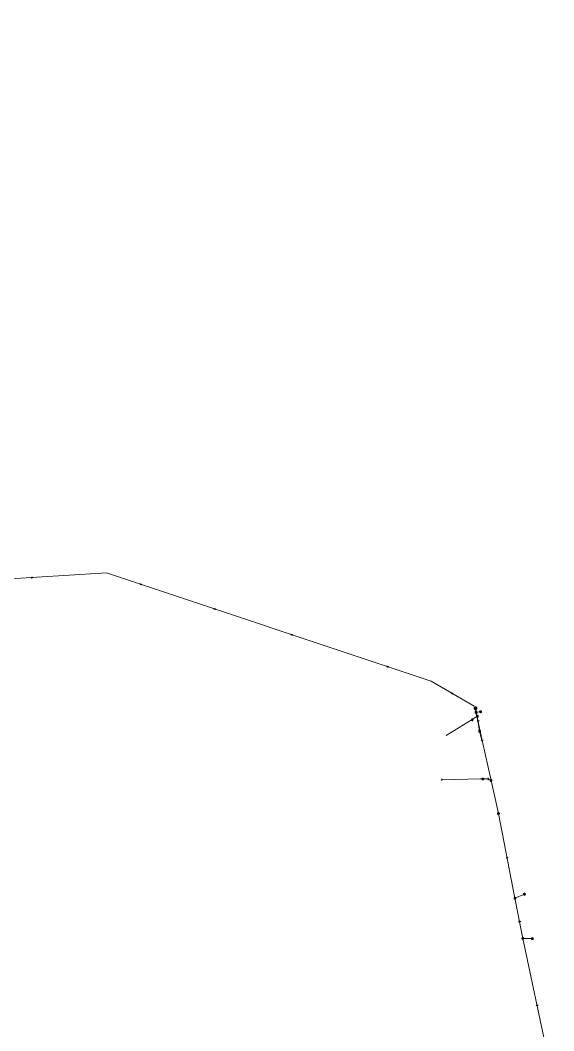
# Model space of a CAD drawing. Header units: metres. Extents: x 25504150 to 25508618, y 6694193 to 6702753.
# Drawn here: x 25506816.8 to 25507077.7, y 6696956.4 to 6697451 of the extents above; entities that cross this region are included whole.
import ezdxf

# ---------------------------------------------------------------- set-up
doc = ezdxf.new("R2010")
doc.units = ezdxf.units.M
for name, pattern in [('Paineviemariputket', [0]), ('Paineviemarivarusteet', [0]), ('Psewer_node', [0]), ('Sewer_node', [0]), ('Viemariputket', [0]), ('Viemarivarusteet', [0])]:
    doc.linetypes.add(name, pattern=pattern)
for name, color, linetype, lineweight in [('Paineviemariputket', 7, 'Paineviemariputket', 0), ('Paineviemarivarusteet', 7, 'Paineviemarivarusteet', 0), ('Psewer_node', 7, 'Psewer_node', 0), ('Sewer_node', 7, 'Sewer_node', 0), ('Viemariputket', 7, 'Viemariputket', 0), ('Viemarivarusteet', 7, 'Viemarivarusteet', 0)]:
    doc.layers.add(name, color=color, linetype=linetype, lineweight=lineweight)

msp = doc.modelspace()

# ---------------------------------------------------------------- linework, layer by layer
at = {"layer": 'Paineviemariputket', "color": 1, "linetype": 'Continuous', "lineweight": 15}
msp.add_line((25507038.81, 6697115.33), (25507017.85, 6697127.48), dxfattribs=at)
msp.add_polyline3d([(25506348.13, 6697355.73, 0), (25506360.94, 6697359.37, 0), (25506367.27, 6697368.43, 0), (25506423.3, 6697378.95, 0), (25506447.16, 6697390.53, 0), (25506484.53, 6697451.01, 0), (25506487.79, 6697449.13, 0), (25506499.84, 6697423.54, 0), (25506519.15, 6697398.56, 0), (25506535.46, 6697375.41, 0), (25506554.32, 6697354.21, 0), (25506616.27, 6697295.11, 0), (25506632.37, 6697285.52, 0), (25506695.78, 6697243.91, 0), (25506719, 6697224.31, 0), (25506769.07, 6697191.44, 0), (25506806.59, 6697177.26, 0), (25506859.08, 6697180.51, 0), (25507017.85, 6697127.48, 32.35)], dxfattribs=at)
at = {"layer": 'Paineviemarivarusteet', "color": 32, "true_color": 0xb46600}
msp.add_point((25507039.45, 6697114.25), dxfattribs=at)
at = {"layer": 'Psewer_node', "color": 14, "linetype": 'Continuous', "true_color": 0xa60000}
for p, q in [((25507038.86, 6697113.9), (25507039.44, 6697114.94)), ((25507039.44, 6697114.94), (25507040.05, 6697113.91)), ((25507040.05, 6697113.91), (25507038.86, 6697113.9))]:
    msp.add_line(p, q, dxfattribs=at)
at = {"layer": 'Psewer_node', "color": 14, "linetype": 'Continuous', "true_color": 0xa60000, "flags": 128}
msp.add_lwpolyline([(25507040.14, 6697114.26), (25507040.13, 6697114.37), (25507040.1, 6697114.47), (25507040.06, 6697114.57), (25507040, 6697114.66), (25507039.93, 6697114.74), (25507039.85, 6697114.81), (25507039.75, 6697114.87), (25507039.65, 6697114.91), (25507039.55, 6697114.93), (25507039.44, 6697114.94), (25507039.33, 6697114.93), (25507039.23, 6697114.9), (25507039.13, 6697114.86), (25507039.04, 6697114.8), (25507038.96, 6697114.73), (25507038.89, 6697114.65), (25507038.83, 6697114.55), (25507038.79, 6697114.45), (25507038.77, 6697114.35), (25507038.76, 6697114.24), (25507038.77, 6697114.13), (25507038.8, 6697114.03), (25507038.84, 6697113.93), (25507038.9, 6697113.84), (25507038.97, 6697113.76), (25507039.05, 6697113.69), (25507039.15, 6697113.63), (25507039.25, 6697113.59), (25507039.35, 6697113.57), (25507039.46, 6697113.56), (25507039.57, 6697113.57), (25507039.67, 6697113.6), (25507039.77, 6697113.64), (25507039.86, 6697113.7), (25507039.94, 6697113.77), (25507040.01, 6697113.85), (25507040.07, 6697113.95), (25507040.11, 6697114.05), (25507040.13, 6697114.15)], close=True, dxfattribs=at)
at = {"layer": 'Sewer_node', "color": 46, "linetype": 'Continuous', "true_color": 0x7f5f00}
for p, q in [((25507042.18, 6697098.41, 31.36), (25507043.18, 6697098.63, 31.36)), ((25507046.21, 6697079.69, 31.33), (25507045.16, 6697079.69, 31.33)), ((25507045.68, 6697080.18, 31.33), (25507045.68, 6697079.13, 31.33))]:
    msp.add_line(p, q, dxfattribs=at)
at = {"layer": 'Sewer_node', "color": 46, "linetype": 'Continuous', "true_color": 0x7f5f00, "flags": 128}
for points in [[(25506822.18, 6697178.26), (25506822.18, 6697178.28), (25506822.17, 6697178.29), (25506822.16, 6697178.3), (25506822.16, 6697178.31), (25506822.15, 6697178.31), (25506822.14, 6697178.32), (25506822.14, 6697178.33), (25506822.13, 6697178.33), (25506822.12, 6697178.34), (25506822.11, 6697178.34), (25506822.1, 6697178.34), (25506822.09, 6697178.34), (25506822.09, 6697178.34), (25506822.08, 6697178.34), (25506822.07, 6697178.34), (25506822.06, 6697178.34), (25506822.05, 6697178.33), (25506822.05, 6697178.33), (25506822.04, 6697178.32), (25506822.03, 6697178.31), (25506822.02, 6697178.31), (25506822.02, 6697178.3), (25506822.01, 6697178.29), (25506822.01, 6697178.28), (25506822, 6697178.27), (25506822, 6697178.25)], [(25506822.52, 6697178.18), (25506822.51, 6697178.14), (25506822.5, 6697178.13), (25506822.5, 6697178.11), (25506822.49, 6697178.09), (25506822.48, 6697178.08), (25506822.47, 6697178.07), (25506822.46, 6697178.05), (25506822.45, 6697178.04), (25506822.44, 6697178.03), (25506822.43, 6697178.03), (25506822.41, 6697178.02), (25506822.4, 6697178.02), (25506822.38, 6697178.01), (25506822.37, 6697178.01), (25506822.36, 6697178.01), (25506822.34, 6697178.02), (25506822.33, 6697178.02), (25506822.31, 6697178.02), (25506822.3, 6697178.03), (25506822.29, 6697178.04), (25506822.27, 6697178.05), (25506822.26, 6697178.06), (25506822.25, 6697178.08), (25506822.24, 6697178.09), (25506822.23, 6697178.1), (25506822.21, 6697178.14)], [(25506822.85, 6697178.35), (25506822.84, 6697178.38), (25506822.83, 6697178.4), (25506822.82, 6697178.41), (25506822.81, 6697178.42), (25506822.79, 6697178.44), (25506822.78, 6697178.45), (25506822.77, 6697178.46), (25506822.76, 6697178.47), (25506822.74, 6697178.47), (25506822.73, 6697178.48), (25506822.71, 6697178.48), (25506822.7, 6697178.48), (25506822.68, 6697178.48), (25506822.67, 6697178.48), (25506822.65, 6697178.48), (25506822.64, 6697178.47), (25506822.62, 6697178.47), (25506822.61, 6697178.46), (25506822.6, 6697178.45), (25506822.58, 6697178.44), (25506822.57, 6697178.43), (25506822.56, 6697178.41), (25506822.55, 6697178.4), (25506822.54, 6697178.38), (25506822.54, 6697178.37), (25506822.52, 6697178.33)], [(25506823.08, 6697178.24), (25506823.07, 6697178.22), (25506823.07, 6697178.21), (25506823.06, 6697178.2), (25506823.06, 6697178.19), (25506823.05, 6697178.18), (25506823.04, 6697178.17), (25506823.03, 6697178.17), (25506823.03, 6697178.16), (25506823.02, 6697178.16), (25506823.01, 6697178.15), (25506823, 6697178.15), (25506822.99, 6697178.15), (25506822.98, 6697178.15), (25506822.97, 6697178.15), (25506822.96, 6697178.15), (25506822.95, 6697178.15), (25506822.94, 6697178.15), (25506822.93, 6697178.16), (25506822.93, 6697178.16), (25506822.92, 6697178.17), (25506822.91, 6697178.17), (25506822.9, 6697178.18), (25506822.9, 6697178.19), (25506822.89, 6697178.2), (25506822.88, 6697178.21), (25506822.87, 6697178.23)], [(25506875.44, 6697175.08), (25506875.44, 6697175.11), (25506875.44, 6697175.12), (25506875.44, 6697175.13), (25506875.44, 6697175.14), (25506875.43, 6697175.15), (25506875.43, 6697175.16), (25506875.43, 6697175.16), (25506875.42, 6697175.17), (25506875.41, 6697175.18), (25506875.41, 6697175.18), (25506875.4, 6697175.19), (25506875.39, 6697175.19), (25506875.38, 6697175.2), (25506875.38, 6697175.2), (25506875.37, 6697175.2), (25506875.36, 6697175.2), (25506875.35, 6697175.2), (25506875.34, 6697175.2), (25506875.33, 6697175.2), (25506875.32, 6697175.19), (25506875.31, 6697175.19), (25506875.31, 6697175.18), (25506875.3, 6697175.18), (25506875.29, 6697175.17), (25506875.28, 6697175.16), (25506875.27, 6697175.14)], [(25506875.72, 6697174.88), (25506875.7, 6697174.85), (25506875.69, 6697174.84), (25506875.68, 6697174.83), (25506875.67, 6697174.82), (25506875.65, 6697174.8), (25506875.64, 6697174.8), (25506875.62, 6697174.79), (25506875.61, 6697174.78), (25506875.6, 6697174.78), (25506875.58, 6697174.78), (25506875.57, 6697174.78), (25506875.55, 6697174.78), (25506875.54, 6697174.78), (25506875.52, 6697174.78), (25506875.51, 6697174.79), (25506875.5, 6697174.8), (25506875.49, 6697174.81), (25506875.48, 6697174.82), (25506875.47, 6697174.83), (25506875.46, 6697174.84), (25506875.45, 6697174.86), (25506875.44, 6697174.87), (25506875.44, 6697174.89), (25506875.43, 6697174.91), (25506875.43, 6697174.92), (25506875.43, 6697174.96)], [(25506876.09, 6697174.91), (25506876.09, 6697174.95), (25506876.09, 6697174.97), (25506876.09, 6697174.99), (25506876.08, 6697175), (25506876.08, 6697175.02), (25506876.07, 6697175.03), (25506876.06, 6697175.05), (25506876.05, 6697175.06), (25506876.04, 6697175.07), (25506876.03, 6697175.08), (25506876.02, 6697175.09), (25506876, 6697175.1), (25506875.99, 6697175.1), (25506875.97, 6697175.11), (25506875.96, 6697175.11), (25506875.94, 6697175.11), (25506875.93, 6697175.11), (25506875.91, 6697175.11), (25506875.9, 6697175.1), (25506875.88, 6697175.1), (25506875.87, 6697175.09), (25506875.85, 6697175.08), (25506875.84, 6697175.07), (25506875.82, 6697175.06), (25506875.81, 6697175.05), (25506875.79, 6697175.02)], [(25506876.27, 6697174.73), (25506876.25, 6697174.71), (25506876.24, 6697174.71), (25506876.24, 6697174.7), (25506876.23, 6697174.69), (25506876.22, 6697174.69), (25506876.21, 6697174.68), (25506876.2, 6697174.68), (25506876.19, 6697174.68), (25506876.18, 6697174.68), (25506876.17, 6697174.68), (25506876.16, 6697174.68), (25506876.15, 6697174.68), (25506876.14, 6697174.68), (25506876.13, 6697174.68), (25506876.12, 6697174.69), (25506876.12, 6697174.69), (25506876.11, 6697174.7), (25506876.1, 6697174.71), (25506876.1, 6697174.71), (25506876.09, 6697174.72), (25506876.08, 6697174.73), (25506876.08, 6697174.74), (25506876.08, 6697174.75), (25506876.07, 6697174.76), (25506876.07, 6697174.77), (25506876.07, 6697174.79)], [(25506911.35, 6697163.09), (25506911.36, 6697163.11), (25506911.37, 6697163.12), (25506911.38, 6697163.12), (25506911.39, 6697163.13), (25506911.4, 6697163.14), (25506911.41, 6697163.14), (25506911.42, 6697163.14), (25506911.43, 6697163.15), (25506911.44, 6697163.15), (25506911.45, 6697163.15), (25506911.46, 6697163.15), (25506911.47, 6697163.14), (25506911.47, 6697163.14), (25506911.48, 6697163.14), (25506911.49, 6697163.13), (25506911.5, 6697163.13), (25506911.51, 6697163.12), (25506911.51, 6697163.12), (25506911.52, 6697163.11), (25506911.53, 6697163.1), (25506911.53, 6697163.09), (25506911.54, 6697163.08), (25506911.54, 6697163.07), (25506911.54, 6697163.06), (25506911.54, 6697163.05), (25506911.54, 6697163.03)], [(25506911.52, 6697162.91), (25506911.52, 6697162.87), (25506911.52, 6697162.85), (25506911.53, 6697162.84), (25506911.53, 6697162.82), (25506911.54, 6697162.8), (25506911.55, 6697162.79), (25506911.56, 6697162.78), (25506911.56, 6697162.76), (25506911.58, 6697162.75), (25506911.59, 6697162.74), (25506911.6, 6697162.73), (25506911.61, 6697162.73), (25506911.63, 6697162.72), (25506911.64, 6697162.71), (25506911.66, 6697162.71), (25506911.67, 6697162.71), (25506911.69, 6697162.71), (25506911.7, 6697162.71), (25506911.72, 6697162.72), (25506911.73, 6697162.72), (25506911.75, 6697162.73), (25506911.76, 6697162.74), (25506911.78, 6697162.75), (25506911.79, 6697162.76), (25506911.81, 6697162.77), (25506911.83, 6697162.8)], [(25506911.89, 6697162.94), (25506911.91, 6697162.97), (25506911.92, 6697162.98), (25506911.94, 6697163), (25506911.95, 6697163.01), (25506911.96, 6697163.02), (25506911.98, 6697163.03), (25506911.99, 6697163.03), (25506912.01, 6697163.04), (25506912.02, 6697163.04), (25506912.03, 6697163.05), (25506912.05, 6697163.05), (25506912.06, 6697163.05), (25506912.08, 6697163.04), (25506912.09, 6697163.04), (25506912.1, 6697163.03), (25506912.12, 6697163.02), (25506912.13, 6697163.02), (25506912.14, 6697163.01), (25506912.15, 6697162.99), (25506912.16, 6697162.98), (25506912.17, 6697162.97), (25506912.17, 6697162.95), (25506912.18, 6697162.93), (25506912.18, 6697162.92), (25506912.19, 6697162.9), (25506912.19, 6697162.86)], [(25506912.17, 6697162.74), (25506912.17, 6697162.72), (25506912.17, 6697162.71), (25506912.18, 6697162.7), (25506912.18, 6697162.69), (25506912.18, 6697162.68), (25506912.19, 6697162.67), (25506912.19, 6697162.66), (25506912.2, 6697162.65), (25506912.2, 6697162.64), (25506912.21, 6697162.64), (25506912.22, 6697162.63), (25506912.22, 6697162.63), (25506912.23, 6697162.63), (25506912.24, 6697162.62), (25506912.25, 6697162.62), (25506912.26, 6697162.62), (25506912.27, 6697162.62), (25506912.27, 6697162.62), (25506912.28, 6697162.63), (25506912.29, 6697162.63), (25506912.3, 6697162.64), (25506912.31, 6697162.64), (25506912.32, 6697162.65), (25506912.33, 6697162.65), (25506912.33, 6697162.66), (25506912.35, 6697162.68)], [(25506949.1, 6697150.5), (25506949.11, 6697150.51), (25506949.12, 6697150.52), (25506949.13, 6697150.53), (25506949.14, 6697150.53), (25506949.15, 6697150.53), (25506949.16, 6697150.54), (25506949.17, 6697150.54), (25506949.18, 6697150.54), (25506949.19, 6697150.54), (25506949.2, 6697150.54), (25506949.21, 6697150.54), (25506949.21, 6697150.54), (25506949.22, 6697150.53), (25506949.23, 6697150.53), (25506949.24, 6697150.52), (25506949.25, 6697150.52), (25506949.25, 6697150.51), (25506949.26, 6697150.5), (25506949.27, 6697150.5), (25506949.27, 6697150.49), (25506949.28, 6697150.48), (25506949.28, 6697150.47), (25506949.28, 6697150.46), (25506949.28, 6697150.43)], [(25506949.26, 6697150.3), (25506949.26, 6697150.27), (25506949.26, 6697150.25), (25506949.27, 6697150.23), (25506949.27, 6697150.22), (25506949.28, 6697150.2), (25506949.29, 6697150.18), (25506949.3, 6697150.17), (25506949.31, 6697150.16), (25506949.32, 6697150.15), (25506949.33, 6697150.14), (25506949.34, 6697150.13), (25506949.35, 6697150.12), (25506949.37, 6697150.11), (25506949.38, 6697150.11), (25506949.4, 6697150.11), (25506949.41, 6697150.11), (25506949.43, 6697150.11), (25506949.44, 6697150.11), (25506949.46, 6697150.11), (25506949.48, 6697150.12), (25506949.49, 6697150.13), (25506949.51, 6697150.13), (25506949.52, 6697150.14), (25506949.53, 6697150.15), (25506949.55, 6697150.17), (25506949.57, 6697150.2)], [(25506949.63, 6697150.33), (25506949.65, 6697150.36), (25506949.66, 6697150.38), (25506949.68, 6697150.39), (25506949.69, 6697150.4), (25506949.7, 6697150.41), (25506949.72, 6697150.42), (25506949.73, 6697150.43), (25506949.75, 6697150.43), (25506949.76, 6697150.44), (25506949.78, 6697150.44), (25506949.79, 6697150.44), (25506949.8, 6697150.44), (25506949.82, 6697150.44), (25506949.83, 6697150.43), (25506949.84, 6697150.43), (25506949.86, 6697150.42), (25506949.87, 6697150.41), (25506949.88, 6697150.4), (25506949.89, 6697150.39), (25506949.9, 6697150.38), (25506949.91, 6697150.36), (25506949.91, 6697150.35), (25506949.92, 6697150.33), (25506949.92, 6697150.31), (25506949.93, 6697150.29), (25506949.93, 6697150.26)], [(25506949.91, 6697150.13), (25506949.91, 6697150.11), (25506949.91, 6697150.1), (25506949.92, 6697150.09), (25506949.92, 6697150.08), (25506949.92, 6697150.07), (25506949.93, 6697150.06), (25506949.93, 6697150.05), (25506949.94, 6697150.05), (25506949.94, 6697150.04), (25506949.95, 6697150.03), (25506949.96, 6697150.03), (25506949.96, 6697150.02), (25506949.97, 6697150.02), (25506949.98, 6697150.02), (25506949.99, 6697150.02), (25506950, 6697150.02), (25506950.01, 6697150.02), (25506950.01, 6697150.02), (25506950.02, 6697150.02), (25506950.03, 6697150.03), (25506950.04, 6697150.03), (25506950.05, 6697150.04), (25506950.06, 6697150.04), (25506950.07, 6697150.05), (25506950.07, 6697150.06), (25506950.09, 6697150.08)], [(25506996.01, 6697134.82), (25506996.03, 6697134.83), (25506996.03, 6697134.84), (25506996.04, 6697134.85), (25506996.05, 6697134.85), (25506996.06, 6697134.86), (25506996.07, 6697134.86), (25506996.08, 6697134.87), (25506996.09, 6697134.87), (25506996.1, 6697134.87), (25506996.11, 6697134.87), (25506996.12, 6697134.87), (25506996.13, 6697134.87), (25506996.14, 6697134.87), (25506996.14, 6697134.86), (25506996.15, 6697134.86), (25506996.16, 6697134.85), (25506996.17, 6697134.85), (25506996.18, 6697134.84), (25506996.18, 6697134.83), (25506996.19, 6697134.82), (25506996.19, 6697134.82), (25506996.2, 6697134.81), (25506996.2, 6697134.8), (25506996.2, 6697134.77)], [(25506996.18, 6697134.63), (25506996.18, 6697134.6), (25506996.18, 6697134.58), (25506996.19, 6697134.56), (25506996.19, 6697134.54), (25506996.2, 6697134.53), (25506996.21, 6697134.51), (25506996.22, 6697134.5), (25506996.23, 6697134.49), (25506996.24, 6697134.48), (25506996.25, 6697134.47), (25506996.26, 6697134.46), (25506996.27, 6697134.45), (25506996.29, 6697134.44), (25506996.3, 6697134.44), (25506996.32, 6697134.44), (25506996.33, 6697134.44), (25506996.35, 6697134.44), (25506996.36, 6697134.44), (25506996.38, 6697134.44), (25506996.4, 6697134.45), (25506996.41, 6697134.45), (25506996.43, 6697134.46), (25506996.44, 6697134.47), (25506996.45, 6697134.48), (25506996.47, 6697134.5), (25506996.49, 6697134.52)], [(25506996.55, 6697134.66), (25506996.57, 6697134.69), (25506996.59, 6697134.71), (25506996.6, 6697134.72), (25506996.61, 6697134.73), (25506996.62, 6697134.74), (25506996.64, 6697134.75), (25506996.65, 6697134.76), (25506996.67, 6697134.76), (25506996.68, 6697134.77), (25506996.7, 6697134.77), (25506996.71, 6697134.77), (25506996.73, 6697134.77), (25506996.74, 6697134.77), (25506996.75, 6697134.76), (25506996.77, 6697134.76), (25506996.78, 6697134.75), (25506996.79, 6697134.74), (25506996.8, 6697134.73), (25506996.81, 6697134.72), (25506996.82, 6697134.7), (25506996.83, 6697134.69), (25506996.84, 6697134.68), (25506996.84, 6697134.66), (25506996.85, 6697134.64), (25506996.85, 6697134.62), (25506996.85, 6697134.59)], [(25506996.83, 6697134.46), (25506996.83, 6697134.44), (25506996.83, 6697134.43), (25506996.84, 6697134.42), (25506996.84, 6697134.41), (25506996.84, 6697134.4), (25506996.85, 6697134.39), (25506996.85, 6697134.38), (25506996.86, 6697134.38), (25506996.86, 6697134.37), (25506996.87, 6697134.36), (25506996.88, 6697134.36), (25506996.88, 6697134.35), (25506996.89, 6697134.35), (25506996.9, 6697134.35), (25506996.91, 6697134.35), (25506996.92, 6697134.35), (25506996.93, 6697134.35), (25506996.94, 6697134.35), (25506996.94, 6697134.35), (25506996.95, 6697134.36), (25506996.96, 6697134.36), (25506996.97, 6697134.37), (25506996.98, 6697134.37), (25506996.99, 6697134.38), (25506997, 6697134.39)], [(25507027.64, 6697121.85), (25507027.66, 6697121.86), (25507027.67, 6697121.87), (25507027.68, 6697121.87), (25507027.69, 6697121.88), (25507027.7, 6697121.88), (25507027.71, 6697121.88), (25507027.72, 6697121.88), (25507027.73, 6697121.89), (25507027.74, 6697121.88), (25507027.75, 6697121.88), (25507027.75, 6697121.88), (25507027.76, 6697121.88), (25507027.77, 6697121.87), (25507027.78, 6697121.87), (25507027.79, 6697121.86), (25507027.79, 6697121.85), (25507027.8, 6697121.85), (25507027.81, 6697121.84), (25507027.81, 6697121.83), (25507027.81, 6697121.82), (25507027.82, 6697121.81), (25507027.82, 6697121.8), (25507027.82, 6697121.79), (25507027.82, 6697121.78), (25507027.82, 6697121.77), (25507027.82, 6697121.75)], [(25507027.77, 6697121.63), (25507027.76, 6697121.6), (25507027.76, 6697121.58), (25507027.76, 6697121.56), (25507027.76, 6697121.55), (25507027.77, 6697121.53), (25507027.77, 6697121.51), (25507027.78, 6697121.5), (25507027.78, 6697121.48), (25507027.79, 6697121.47), (25507027.8, 6697121.46), (25507027.81, 6697121.45), (25507027.82, 6697121.44), (25507027.84, 6697121.43), (25507027.85, 6697121.42), (25507027.86, 6697121.41), (25507027.88, 6697121.41), (25507027.89, 6697121.41), (25507027.91, 6697121.41), (25507027.93, 6697121.41), (25507027.94, 6697121.41), (25507027.96, 6697121.41), (25507027.98, 6697121.42), (25507027.99, 6697121.43), (25507028.01, 6697121.43), (25507028.02, 6697121.44), (25507028.05, 6697121.47)], [(25507028.14, 6697121.59), (25507028.17, 6697121.61), (25507028.18, 6697121.63), (25507028.2, 6697121.64), (25507028.21, 6697121.65), (25507028.23, 6697121.65), (25507028.24, 6697121.66), (25507028.26, 6697121.66), (25507028.27, 6697121.66), (25507028.29, 6697121.67), (25507028.3, 6697121.66), (25507028.32, 6697121.66), (25507028.33, 6697121.66), (25507028.34, 6697121.65), (25507028.36, 6697121.65), (25507028.37, 6697121.64), (25507028.38, 6697121.63), (25507028.39, 6697121.62), (25507028.4, 6697121.6), (25507028.4, 6697121.59), (25507028.41, 6697121.58), (25507028.42, 6697121.56), (25507028.42, 6697121.54), (25507028.42, 6697121.53), (25507028.42, 6697121.51), (25507028.42, 6697121.49), (25507028.42, 6697121.45)], [(25507028.37, 6697121.32), (25507028.37, 6697121.29), (25507028.37, 6697121.28), (25507028.37, 6697121.27), (25507028.37, 6697121.26), (25507028.38, 6697121.26), (25507028.38, 6697121.25), (25507028.38, 6697121.24), (25507028.39, 6697121.23), (25507028.4, 6697121.23), (25507028.4, 6697121.22), (25507028.41, 6697121.21), (25507028.42, 6697121.21), (25507028.43, 6697121.21), (25507028.43, 6697121.21), (25507028.44, 6697121.2), (25507028.45, 6697121.2), (25507028.46, 6697121.2), (25507028.47, 6697121.21), (25507028.48, 6697121.21), (25507028.49, 6697121.21), (25507028.5, 6697121.22), (25507028.51, 6697121.22), (25507028.52, 6697121.23), (25507028.53, 6697121.24)], [(25507041.24, 6697108.02), (25507040.62, 6697108.44), (25507040.2, 6697107.83)], [(25507055.43, 6697041.21), (25507054.8, 6697041.61), (25507054.39, 6697040.99)], [(25507061.58, 6697009.78), (25507060.94, 6697010.18), (25507060.54, 6697009.56)], [(25507070.09, 6696968.87), (25507069.45, 6696969.26), (25507069.06, 6696968.63)]]:
    msp.add_lwpolyline(points, dxfattribs=at)
for points, elevation in [([(25507040.2, 6697112.29), (25507040.19, 6697112.36), (25507040.18, 6697112.43), (25507040.15, 6697112.5), (25507040.11, 6697112.56), (25507040.07, 6697112.62), (25507040.01, 6697112.66), (25507039.95, 6697112.7), (25507039.88, 6697112.73), (25507039.81, 6697112.74), (25507039.74, 6697112.75), (25507039.67, 6697112.74), (25507039.6, 6697112.73), (25507039.53, 6697112.7), (25507039.47, 6697112.66), (25507039.41, 6697112.62), (25507039.37, 6697112.56), (25507039.33, 6697112.5), (25507039.3, 6697112.43), (25507039.29, 6697112.36), (25507039.28, 6697112.29), (25507039.29, 6697112.22), (25507039.3, 6697112.15), (25507039.33, 6697112.08), (25507039.37, 6697112.02), (25507039.41, 6697111.96), (25507039.47, 6697111.92), (25507039.53, 6697111.88), (25507039.6, 6697111.85), (25507039.67, 6697111.84), (25507039.74, 6697111.83), (25507039.81, 6697111.84), (25507039.88, 6697111.85), (25507039.95, 6697111.88), (25507040.01, 6697111.92), (25507040.07, 6697111.96), (25507040.11, 6697112.02), (25507040.15, 6697112.08), (25507040.18, 6697112.15), (25507040.19, 6697112.22)], 100), ([(25507042.4, 6697112.57), (25507042.39, 6697112.64), (25507042.38, 6697112.71), (25507042.35, 6697112.78), (25507042.31, 6697112.84), (25507042.27, 6697112.9), (25507042.21, 6697112.94), (25507042.15, 6697112.98), (25507042.08, 6697113.01), (25507042.01, 6697113.02), (25507041.94, 6697113.03), (25507041.87, 6697113.02), (25507041.8, 6697113.01), (25507041.73, 6697112.98), (25507041.67, 6697112.94), (25507041.61, 6697112.9), (25507041.57, 6697112.84), (25507041.53, 6697112.78), (25507041.5, 6697112.71), (25507041.49, 6697112.64), (25507041.48, 6697112.57), (25507041.49, 6697112.5), (25507041.5, 6697112.43), (25507041.53, 6697112.36), (25507041.57, 6697112.3), (25507041.61, 6697112.24), (25507041.67, 6697112.2), (25507041.73, 6697112.16), (25507041.8, 6697112.13), (25507041.87, 6697112.12), (25507041.94, 6697112.11), (25507042.01, 6697112.12), (25507042.08, 6697112.13), (25507042.15, 6697112.16), (25507042.21, 6697112.2), (25507042.27, 6697112.24), (25507042.31, 6697112.3), (25507042.35, 6697112.36), (25507042.38, 6697112.43), (25507042.39, 6697112.5)], 100), ([(25507043.48, 6697079.68), (25507043.47, 6697079.75), (25507043.46, 6697079.82), (25507043.43, 6697079.89), (25507043.39, 6697079.95), (25507043.35, 6697080.01), (25507043.29, 6697080.05), (25507043.23, 6697080.09), (25507043.16, 6697080.12), (25507043.09, 6697080.13), (25507043.02, 6697080.14), (25507042.95, 6697080.13), (25507042.88, 6697080.12), (25507042.81, 6697080.09), (25507042.75, 6697080.05), (25507042.69, 6697080.01), (25507042.65, 6697079.95), (25507042.61, 6697079.89), (25507042.58, 6697079.82), (25507042.57, 6697079.75), (25507042.56, 6697079.68), (25507042.57, 6697079.61), (25507042.58, 6697079.54), (25507042.61, 6697079.47), (25507042.65, 6697079.41), (25507042.69, 6697079.35), (25507042.75, 6697079.31), (25507042.81, 6697079.27), (25507042.88, 6697079.24), (25507042.95, 6697079.23), (25507043.02, 6697079.22), (25507043.09, 6697079.23), (25507043.16, 6697079.24), (25507043.23, 6697079.27), (25507043.29, 6697079.31), (25507043.35, 6697079.35), (25507043.39, 6697079.41), (25507043.43, 6697079.47), (25507043.46, 6697079.54), (25507043.47, 6697079.61)], 34.21), ([(25507047.51, 6697078.9), (25507047.5, 6697078.97), (25507047.49, 6697079.04), (25507047.46, 6697079.11), (25507047.42, 6697079.17), (25507047.38, 6697079.23), (25507047.32, 6697079.27), (25507047.26, 6697079.31), (25507047.19, 6697079.34), (25507047.12, 6697079.35), (25507047.05, 6697079.36), (25507046.98, 6697079.35), (25507046.91, 6697079.34), (25507046.84, 6697079.31), (25507046.78, 6697079.27), (25507046.72, 6697079.23), (25507046.68, 6697079.17), (25507046.64, 6697079.11), (25507046.61, 6697079.04), (25507046.6, 6697078.97), (25507046.59, 6697078.9), (25507046.6, 6697078.83), (25507046.61, 6697078.76), (25507046.64, 6697078.69), (25507046.68, 6697078.63), (25507046.72, 6697078.57), (25507046.78, 6697078.53), (25507046.84, 6697078.49), (25507046.91, 6697078.46), (25507046.98, 6697078.45), (25507047.05, 6697078.44), (25507047.12, 6697078.45), (25507047.19, 6697078.46), (25507047.26, 6697078.49), (25507047.32, 6697078.53), (25507047.38, 6697078.57), (25507047.42, 6697078.63), (25507047.46, 6697078.69), (25507047.49, 6697078.76), (25507047.5, 6697078.83)], 34.32)]:
    msp.add_lwpolyline(points, close=True, dxfattribs=dict(at, elevation=elevation))
at = {"layer": 'Sewer_node', "color": 252, "linetype": 'Continuous', "lineweight": 9, "true_color": 0x848484, "elevation": 34.32, "flags": 128}
msp.add_lwpolyline([(25507040.78, 6697110.33), (25507040.77, 6697110.4), (25507040.76, 6697110.47), (25507040.73, 6697110.54), (25507040.69, 6697110.6), (25507040.65, 6697110.66), (25507040.59, 6697110.7), (25507040.53, 6697110.74), (25507040.46, 6697110.77), (25507040.39, 6697110.78), (25507040.32, 6697110.79), (25507040.25, 6697110.78), (25507040.18, 6697110.77), (25507040.11, 6697110.74), (25507040.05, 6697110.7), (25507039.99, 6697110.66), (25507039.95, 6697110.6), (25507039.91, 6697110.54), (25507039.88, 6697110.47), (25507039.87, 6697110.4), (25507039.86, 6697110.33), (25507039.87, 6697110.26), (25507039.88, 6697110.19), (25507039.91, 6697110.12), (25507039.95, 6697110.06), (25507039.99, 6697110), (25507040.05, 6697109.96), (25507040.11, 6697109.92), (25507040.18, 6697109.89), (25507040.25, 6697109.88), (25507040.32, 6697109.87), (25507040.39, 6697109.88), (25507040.46, 6697109.89), (25507040.53, 6697109.92), (25507040.59, 6697109.96), (25507040.65, 6697110), (25507040.69, 6697110.06), (25507040.73, 6697110.12), (25507040.76, 6697110.19), (25507040.77, 6697110.26)], close=True, dxfattribs=at)
at = {"layer": 'Sewer_node', "color": 252, "linetype": 'Continuous', "lineweight": 9, "true_color": 0x848484, "flags": 128}
msp.add_lwpolyline([(25507041.95, 6697103.01), (25507041.94, 6697103.08), (25507041.93, 6697103.16), (25507041.9, 6697103.22), (25507041.86, 6697103.29), (25507041.81, 6697103.34), (25507041.76, 6697103.39), (25507041.69, 6697103.43), (25507041.63, 6697103.46), (25507041.55, 6697103.47), (25507041.48, 6697103.48), (25507041.41, 6697103.47), (25507041.33, 6697103.46), (25507041.27, 6697103.43), (25507041.2, 6697103.39), (25507041.15, 6697103.34), (25507041.1, 6697103.29), (25507041.06, 6697103.22), (25507041.03, 6697103.16), (25507041.02, 6697103.08), (25507041.01, 6697103.01), (25507041.02, 6697102.94), (25507041.03, 6697102.86), (25507041.06, 6697102.8), (25507041.1, 6697102.73), (25507041.15, 6697102.68), (25507041.2, 6697102.63), (25507041.27, 6697102.59), (25507041.33, 6697102.56), (25507041.41, 6697102.55), (25507041.48, 6697102.54), (25507041.55, 6697102.55), (25507041.63, 6697102.56), (25507041.69, 6697102.59), (25507041.76, 6697102.63), (25507041.81, 6697102.68), (25507041.86, 6697102.73), (25507041.9, 6697102.8), (25507041.93, 6697102.86), (25507041.94, 6697102.94)], close=True, dxfattribs=at)
at = {"layer": 'Sewer_node', "color": 46, "linetype": 'Continuous', "true_color": 0x7f5f00, "elevation": 32.79, "flags": 128}
msp.add_lwpolyline([(25507022.77, 6697078.93), (25507022.83, 6697078.93), (25507022.88, 6697078.94), (25507022.94, 6697078.96), (25507022.99, 6697078.99), (25507023.03, 6697079.02), (25507023.07, 6697079.06), (25507023.1, 6697079.11), (25507023.13, 6697079.16), (25507023.14, 6697079.21), (25507023.15, 6697079.27), (25507023.15, 6697079.33), (25507023.14, 6697079.38), (25507023.12, 6697079.44), (25507023.09, 6697079.49), (25507023.06, 6697079.53), (25507023.02, 6697079.57), (25507022.97, 6697079.6), (25507022.92, 6697079.63), (25507022.87, 6697079.64), (25507022.81, 6697079.65), (25507022.8, 6697079.66)], dxfattribs=at)
at = {"layer": 'Sewer_node', "color": 46, "linetype": 'Continuous', "true_color": 0x7f5f00, "flags": 128}
for points in [[(25507051.13, 6697062.76), (25507051.12, 6697062.83), (25507051.11, 6697062.9), (25507051.08, 6697062.97), (25507051.04, 6697063.03), (25507051, 6697063.09), (25507050.94, 6697063.13), (25507050.88, 6697063.17), (25507050.81, 6697063.2), (25507050.74, 6697063.21), (25507050.67, 6697063.22), (25507050.6, 6697063.21), (25507050.53, 6697063.2), (25507050.46, 6697063.17), (25507050.4, 6697063.13), (25507050.34, 6697063.09), (25507050.3, 6697063.03), (25507050.26, 6697062.97), (25507050.23, 6697062.9), (25507050.22, 6697062.83), (25507050.21, 6697062.76), (25507050.22, 6697062.69), (25507050.23, 6697062.62), (25507050.26, 6697062.55), (25507050.3, 6697062.49), (25507050.34, 6697062.43), (25507050.4, 6697062.39), (25507050.46, 6697062.35), (25507050.53, 6697062.32), (25507050.6, 6697062.31), (25507050.67, 6697062.3), (25507050.74, 6697062.31), (25507050.81, 6697062.32), (25507050.88, 6697062.35), (25507050.94, 6697062.39), (25507051, 6697062.43), (25507051.04, 6697062.49), (25507051.08, 6697062.55), (25507051.11, 6697062.62), (25507051.12, 6697062.69)], [(25507059.22, 6697021.3), (25507059.21, 6697021.37), (25507059.2, 6697021.44), (25507059.17, 6697021.51), (25507059.13, 6697021.57), (25507059.09, 6697021.63), (25507059.03, 6697021.67), (25507058.97, 6697021.71), (25507058.9, 6697021.74), (25507058.83, 6697021.75), (25507058.76, 6697021.76), (25507058.69, 6697021.75), (25507058.62, 6697021.74), (25507058.55, 6697021.71), (25507058.49, 6697021.67), (25507058.43, 6697021.63), (25507058.39, 6697021.57), (25507058.35, 6697021.51), (25507058.32, 6697021.44), (25507058.31, 6697021.37), (25507058.3, 6697021.3), (25507058.31, 6697021.23), (25507058.32, 6697021.16), (25507058.35, 6697021.09), (25507058.39, 6697021.03), (25507058.43, 6697020.97), (25507058.49, 6697020.93), (25507058.55, 6697020.89), (25507058.62, 6697020.86), (25507058.69, 6697020.85), (25507058.76, 6697020.84), (25507058.83, 6697020.85), (25507058.9, 6697020.86), (25507058.97, 6697020.89), (25507059.03, 6697020.93), (25507059.09, 6697020.97), (25507059.13, 6697021.03), (25507059.17, 6697021.09), (25507059.2, 6697021.16), (25507059.21, 6697021.23)], [(25507063.86, 6697023.29), (25507063.85, 6697023.36), (25507063.84, 6697023.43), (25507063.81, 6697023.5), (25507063.77, 6697023.56), (25507063.73, 6697023.62), (25507063.67, 6697023.66), (25507063.61, 6697023.7), (25507063.54, 6697023.73), (25507063.47, 6697023.74), (25507063.4, 6697023.75), (25507063.33, 6697023.74), (25507063.26, 6697023.73), (25507063.19, 6697023.7), (25507063.13, 6697023.66), (25507063.07, 6697023.62), (25507063.03, 6697023.56), (25507062.99, 6697023.5), (25507062.96, 6697023.43), (25507062.95, 6697023.36), (25507062.94, 6697023.29), (25507062.95, 6697023.22), (25507062.96, 6697023.15), (25507062.99, 6697023.08), (25507063.03, 6697023.02), (25507063.07, 6697022.96), (25507063.13, 6697022.92), (25507063.19, 6697022.88), (25507063.26, 6697022.85), (25507063.33, 6697022.84), (25507063.4, 6697022.83), (25507063.47, 6697022.84), (25507063.54, 6697022.85), (25507063.61, 6697022.88), (25507063.67, 6697022.92), (25507063.73, 6697022.96), (25507063.77, 6697023.02), (25507063.81, 6697023.08), (25507063.84, 6697023.15), (25507063.85, 6697023.22)], [(25507063.08, 6697001.63), (25507063.07, 6697001.7), (25507063.06, 6697001.77), (25507063.03, 6697001.84), (25507062.99, 6697001.9), (25507062.95, 6697001.96), (25507062.89, 6697002), (25507062.83, 6697002.04), (25507062.76, 6697002.07), (25507062.69, 6697002.08), (25507062.62, 6697002.09), (25507062.55, 6697002.08), (25507062.48, 6697002.07), (25507062.41, 6697002.04), (25507062.35, 6697002), (25507062.29, 6697001.96), (25507062.25, 6697001.9), (25507062.21, 6697001.84), (25507062.18, 6697001.77), (25507062.17, 6697001.7), (25507062.16, 6697001.63), (25507062.17, 6697001.56), (25507062.18, 6697001.49), (25507062.21, 6697001.42), (25507062.25, 6697001.36), (25507062.29, 6697001.3), (25507062.35, 6697001.26), (25507062.41, 6697001.22), (25507062.48, 6697001.19), (25507062.55, 6697001.18), (25507062.62, 6697001.17), (25507062.69, 6697001.18), (25507062.76, 6697001.19), (25507062.83, 6697001.22), (25507062.89, 6697001.26), (25507062.95, 6697001.3), (25507062.99, 6697001.36), (25507063.03, 6697001.42), (25507063.06, 6697001.49), (25507063.07, 6697001.56)], [(25507067.71, 6697001.52), (25507067.7, 6697001.59), (25507067.69, 6697001.66), (25507067.66, 6697001.73), (25507067.62, 6697001.79), (25507067.58, 6697001.85), (25507067.52, 6697001.89), (25507067.46, 6697001.93), (25507067.39, 6697001.96), (25507067.32, 6697001.97), (25507067.25, 6697001.98), (25507067.18, 6697001.97), (25507067.11, 6697001.96), (25507067.04, 6697001.93), (25507066.98, 6697001.89), (25507066.92, 6697001.85), (25507066.88, 6697001.79), (25507066.84, 6697001.73), (25507066.81, 6697001.66), (25507066.8, 6697001.59), (25507066.79, 6697001.52), (25507066.8, 6697001.45), (25507066.81, 6697001.38), (25507066.84, 6697001.31), (25507066.88, 6697001.25), (25507066.92, 6697001.19), (25507066.98, 6697001.15), (25507067.04, 6697001.11), (25507067.11, 6697001.08), (25507067.18, 6697001.07), (25507067.25, 6697001.06), (25507067.32, 6697001.07), (25507067.39, 6697001.08), (25507067.46, 6697001.11), (25507067.52, 6697001.15), (25507067.58, 6697001.19), (25507067.62, 6697001.25), (25507067.66, 6697001.31), (25507067.69, 6697001.38), (25507067.7, 6697001.45)]]:
    msp.add_lwpolyline(points, close=True, dxfattribs=at)
at = {"layer": 'Viemariputket', "color": 251, "linetype": 'Continuous', "lineweight": 5, "true_color": 0x595959}
for p, q in [((25507040.32, 6697110.33, 31.33), (25507039.6, 6697114.39, 32.27)), ((25507040.32, 6697110.33, 33.25), (25507037.82, 6697108.78)), ((25507040.32, 6697110.33, 31.34), (25507041.48, 6697103.01, 31.34)), ((25507037.82, 6697108.78), (25507025.14, 6697100.93, 33.15)), ((25507041.48, 6697103.01, 31.56), (25507042.53, 6697098.44))]:
    msp.add_line(p, q, dxfattribs=at)
at = {"layer": 'Viemariputket', "color": 1, "linetype": 'Continuous', "lineweight": 15}
for p, q in [((25507039.5, 6697113.93, -3.36), (25507039.74, 6697112.41, 31.36)), ((25507039.77, 6697112.17, 31.36), (25507042.69, 6697098.52)), ((25507039.9, 6697112.31, 31.53), (25507041.8, 6697112.55, 31.57)), ((25507041.94, 6697112.57, 31.57), (25507042.05, 6697112.79)), ((25507042.69, 6697098.52), (25507047.05, 6697078.9, 32.56)), ((25507045.68, 6697079.69, 31.32), (25507043.02, 6697079.68, 32.95)), ((25507047.05, 6697078.9, 33.12), (25507045.68, 6697079.69)), ((25507047.05, 6697078.9, 32.56), (25507050.67, 6697062.76, 33.12)), ((25507050.67, 6697062.76), (25507058.76, 6697021.3)), ((25507058.76, 6697021.3), (25507063.4, 6697023.29)), ((25507058.76, 6697021.3), (25507062.62, 6697001.63)), ((25507062.62, 6697001.63), (25507077.73, 6696930)), ((25507062.62, 6697001.63), (25507067.25, 6697001.52))]:
    msp.add_line(p, q, dxfattribs=at)
at = {"layer": 'Viemariputket', "color": 1, "linetype": 'Continuous', "lineweight": 5}
msp.add_line((25507039.86, 6697111.74, 31.73), (25507042.85, 6697097.93, 31.99), dxfattribs=at)
at = {"layer": 'Viemariputket', "color": 1, "linetype": 'Continuous', "lineweight": 15}
msp.add_polyline3d([(25507043.02, 6697079.68, 32.94), (25507041.92, 6697079.69, 32.94), (25507023.16, 6697079.29, 0)], dxfattribs=at)
at = {"layer": 'Viemarivarusteet', "color": 2, "linetype": 'Continuous', "lineweight": 25, "elevation": 34.24, "flags": 128}
msp.add_lwpolyline([(25507038.25, 6697108.65), (25507038.25, 6697108.71), (25507038.23, 6697108.76), (25507038.21, 6697108.81), (25507038.18, 6697108.86), (25507038.14, 6697108.9), (25507038.1, 6697108.94), (25507038.05, 6697108.97), (25507038, 6697108.99), (25507037.95, 6697109.01), (25507037.89, 6697109.01), (25507037.83, 6697109.01), (25507037.78, 6697108.99), (25507037.73, 6697108.97), (25507037.68, 6697108.94), (25507037.64, 6697108.9), (25507037.6, 6697108.86), (25507037.57, 6697108.81), (25507037.55, 6697108.76), (25507037.53, 6697108.71), (25507037.53, 6697108.65), (25507037.53, 6697108.59), (25507037.55, 6697108.54), (25507037.57, 6697108.49), (25507037.6, 6697108.44), (25507037.64, 6697108.4), (25507037.68, 6697108.36), (25507037.73, 6697108.33), (25507037.78, 6697108.31), (25507037.83, 6697108.29), (25507037.89, 6697108.29), (25507037.95, 6697108.29), (25507038, 6697108.31), (25507038.05, 6697108.33), (25507038.1, 6697108.36), (25507038.14, 6697108.4), (25507038.18, 6697108.44), (25507038.21, 6697108.49), (25507038.23, 6697108.54), (25507038.25, 6697108.59)], close=True, dxfattribs=at)
at = {"layer": 'Viemarivarusteet', "color": 1}
for p in [(25507039.74, 6697112.29, 100), (25507041.94, 6697112.57, 100), (25507042.69, 6697098.52, 31.36), (25507043.02, 6697079.68, 34.21), (25507045.68, 6697079.69, 31.33), (25507023.16, 6697079.29, 32.79), (25507047.05, 6697078.9, 34.32), (25507050.67, 6697062.76), (25507058.76, 6697021.3), (25507063.4, 6697023.29), (25507062.62, 6697001.63), (25507067.25, 6697001.52)]:
    msp.add_point(p, dxfattribs=at)
at = {"layer": 'Viemarivarusteet', "color": 30, "true_color": 0xff7f00}
for p in [(25507040.32, 6697110.33, 34.32), (25507037.89, 6697108.65, 34.24), (25507041.48, 6697103.01)]:
    msp.add_point(p, dxfattribs=at)

doc.saveas('drawing.dxf')
